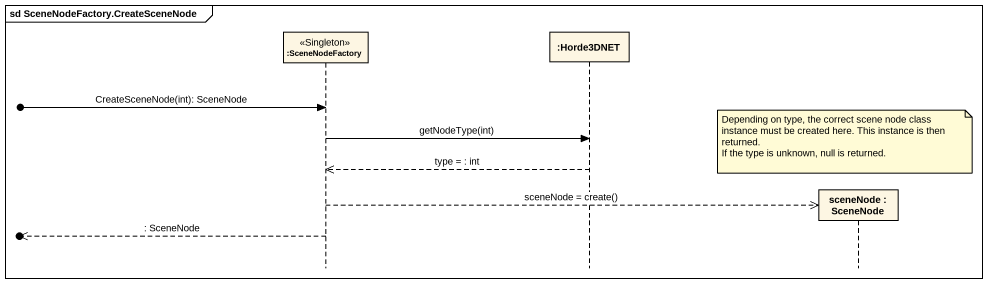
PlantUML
@startuml
mainframe sd SceneNodeFactory.CreateSceneNode
hide footbox
participant ":SceneNodeFactory" as SceneNodeFactory <<Singleton>>
participant ":Horde3DNET" as Horde3DNET
participant "sceneNode : SceneNode" as sceneNode

[o-> SceneNodeFactory : CreateSceneNode(int): SceneNode
SceneNodeFactory -> Horde3DNET : getNodeType(int)
note over sceneNode
  Depending on type, the correct scene node class instance must be created here. This instance is then returned.
  If the type is unknown, null is returned.
end note
Horde3DNET -->> SceneNodeFactory : type = : int
SceneNodeFactory -->> sceneNode ** : sceneNode = create()
[o<<-- SceneNodeFactory : : SceneNode
@enduml
